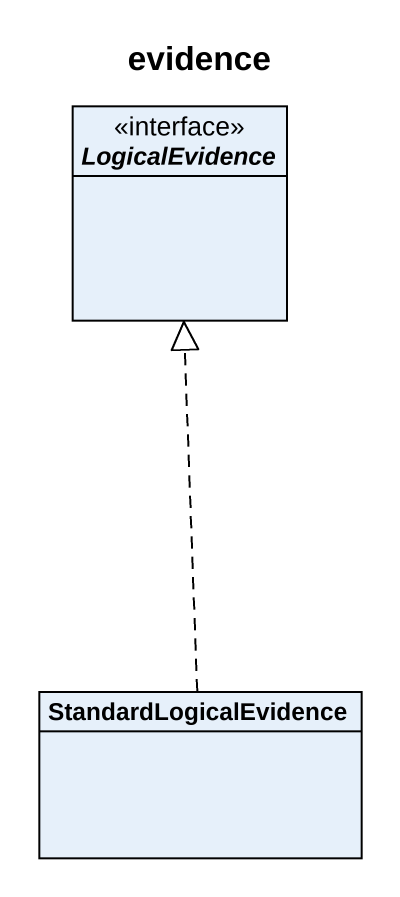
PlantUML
@startuml
title evidence
hide circle
hide empty members
interface LogicalEvidence
class StandardLogicalEvidence
StandardLogicalEvidence .up.|> LogicalEvidence
@enduml
